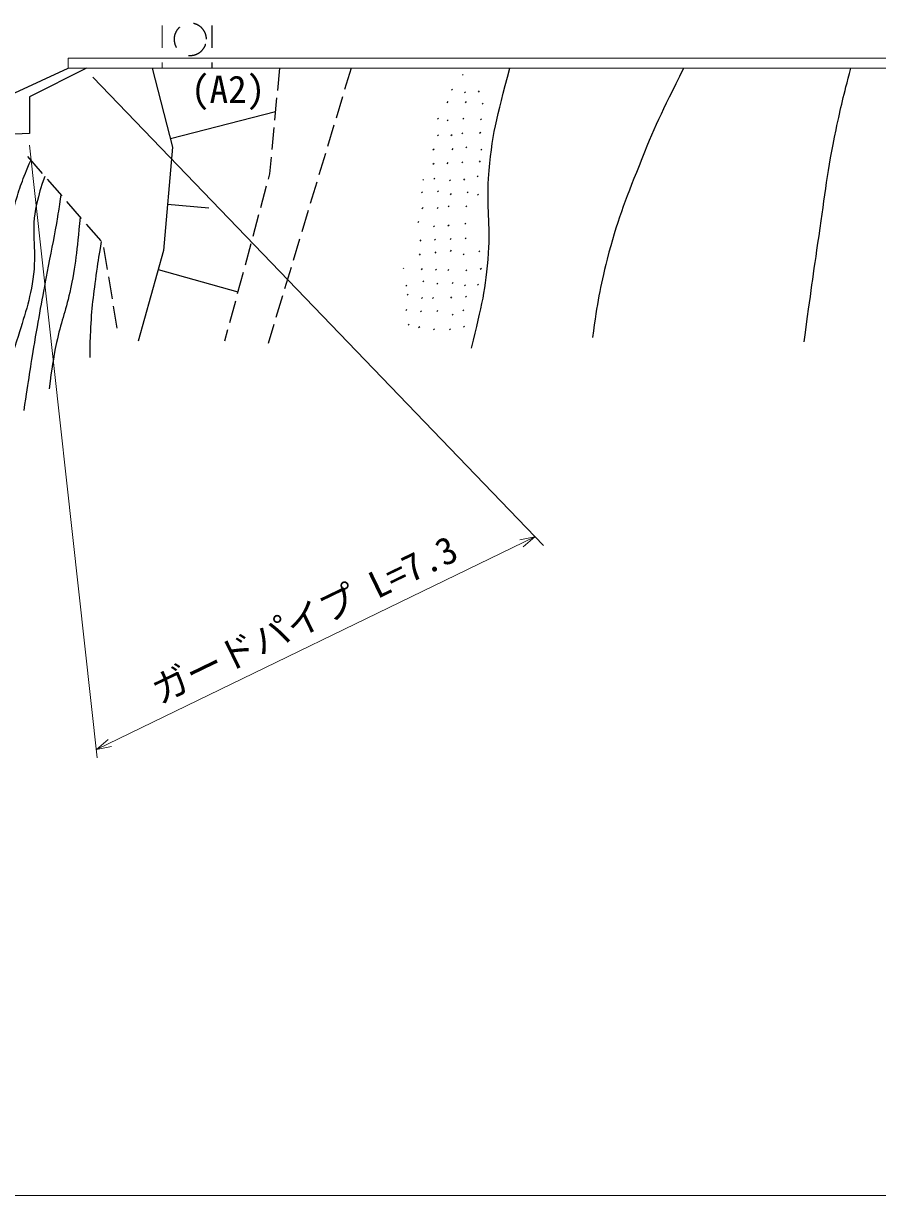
# Model space of a CAD drawing. Units: millimetres, scale not verified. Extents: x 40000 to 680000, y 20000 to 380000.
# Drawn here: x 306201 to 363671, y 205000 to 283814 of the extents above; entities that cross this region are included whole.
import ezdxf
from ezdxf.enums import TextEntityAlignment as Align

# ---------------------------------------------------------------- set-up
doc = ezdxf.new("R2010")
doc.units = ezdxf.units.MM
doc.header["$LTSCALE"] = 1000
for name, color, linetype, lineweight in [('M-BGD', 7, 'Continuous', 25), ('M-STR-HTXT', 7, 'Continuous', 13), ('M-STR-STR1', 1, 'Continuous', 13), ('M-TTL-BAND', 7, 'Continuous', 13)]:
    doc.layers.add(name, color=color, linetype=linetype, lineweight=lineweight)
doc.styles.add('ＭＳ ゴシック', font='')
doc.styles.get('ＭＳ ゴシック').set_extended_font_data('MS Gothic')

msp = doc.modelspace()

# ---------------------------------------------------------------- linework, layer by layer
at = {"layer": 'M-BGD'}
for p, q in [((317649, 283811), (317633, 283814)), ((317668, 283807), (317649, 283811)), ((317686, 283803), (317668, 283807)), ((317705, 283798), (317686, 283803)), ((317723, 283793), (317705, 283798)), ((317741, 283788), (317723, 283793)), ((317759, 283782), (317741, 283788)), ((317777, 283776), (317759, 283782)), ((317795, 283770), (317777, 283776)), ((317813, 283763), (317795, 283770)), ((317831, 283756), (317813, 283763)), ((317849, 283749), (317831, 283756)), ((317866, 283741), (317849, 283749)), ((317883, 283734), (317866, 283741)), ((317901, 283725), (317883, 283734)), ((316358, 282946), (316355, 282927)), ((316362, 282964), (316358, 282946)), ((316366, 282983), (316362, 282964)), ((316370, 283002), (316366, 282983)), ((316375, 283020), (316370, 283002)), ((316380, 283038), (316375, 283020)), ((316385, 283057), (316380, 283038)), ((316391, 283075), (316385, 283057)), ((316397, 283093), (316391, 283075)), ((316403, 283111), (316397, 283093)), ((316409, 283129), (316403, 283111)), ((316416, 283146), (316409, 283129)), ((316423, 283164), (316416, 283146)), ((316431, 283182), (316423, 283164)), ((316439, 283199), (316431, 283182)), ((316447, 283216), (316439, 283199)), ((316455, 283233), (316447, 283216)), ((316464, 283250), (316455, 283233)), ((316473, 283267), (316464, 283250)), ((316482, 283284), (316473, 283267)), ((316491, 283300), (316482, 283284)), ((316501, 283316), (316491, 283300)), ((316511, 283333), (316501, 283316)), ((316522, 283348), (316511, 283333)), ((316532, 283364), (316522, 283348)), ((316543, 283380), (316532, 283364)), ((316555, 283395), (316543, 283380)), ((316566, 283410), (316555, 283395)), ((316578, 283425), (316566, 283410)), ((316590, 283440), (316578, 283425)), ((316602, 283455), (316590, 283440)), ((316614, 283469), (316602, 283455)), ((316627, 283483), (316614, 283469)), ((316640, 283497), (316627, 283483)), ((316653, 283511), (316640, 283497)), ((316667, 283524), (316653, 283511)), ((316681, 283537), (316667, 283524)), ((316695, 283550), (316681, 283537)), ((316703, 283557), (316695, 283550)), ((317918, 283717), (317901, 283725)), ((317934, 283708), (317918, 283717)), ((317951, 283699), (317934, 283708)), ((317968, 283690), (317951, 283699)), ((317984, 283680), (317968, 283690)), ((318000, 283670), (317984, 283680)), ((318017, 283660), (318000, 283670)), ((318032, 283650), (318017, 283660)), ((318048, 283639), (318032, 283650)), ((318064, 283628), (318048, 283639)), ((318079, 283617), (318064, 283628)), ((318094, 283605), (318079, 283617)), ((318109, 283593), (318094, 283605)), ((318124, 283581), (318109, 283593)), ((318138, 283569), (318124, 283581)), ((318152, 283557), (318138, 283569)), ((318167, 283544), (318152, 283557)), ((318180, 283531), (318167, 283544)), ((318194, 283517), (318180, 283531)), ((318207, 283504), (318194, 283517)), ((318220, 283490), (318207, 283504)), ((318233, 283476), (318220, 283490)), ((318246, 283462), (318233, 283476)), ((318258, 283447), (318246, 283462)), ((318270, 283433), (318258, 283447)), ((318282, 283418), (318270, 283433)), ((318294, 283403), (318282, 283418)), ((318305, 283387), (318294, 283403)), ((318316, 283372), (318305, 283387)), ((318327, 283356), (318316, 283372)), ((318338, 283341), (318327, 283356)), ((318348, 283324), (318338, 283341)), ((318358, 283308), (318348, 283324)), ((318368, 283292), (318358, 283308)), ((318377, 283275), (318368, 283292)), ((318386, 283259), (318377, 283275)), ((318395, 283242), (318386, 283259)), ((318403, 283225), (318395, 283242)), ((318412, 283208), (318403, 283225)), ((318420, 283190), (318412, 283208)), ((318427, 283173), (318420, 283190)), ((318434, 283155), (318427, 283173)), ((318441, 283138), (318434, 283155)), ((318448, 283120), (318441, 283138)), ((318454, 283102), (318448, 283120)), ((318461, 283084), (318454, 283102)), ((318466, 283066), (318461, 283084)), ((318472, 283047), (318466, 283066)), ((318477, 283029), (318472, 283047)), ((318482, 283011), (318477, 283029)), ((318486, 282992), (318482, 283011)), ((318490, 282974), (318486, 282992)), ((318494, 282955), (318490, 282974)), ((318497, 282936), (318494, 282955)), ((318886, 283682), (318886, 282182)), ((316341, 282776), (316340, 282757)), ((316340, 282757), (316340, 282738)), ((316340, 282738), (316341, 282719)), ((316342, 282814), (316341, 282795)), ((316341, 282795), (316341, 282776)), ((316341, 282719), (316341, 282700)), ((316341, 282700), (316342, 282681)), ((316344, 282833), (316342, 282814)), ((316342, 282681), (316344, 282662)), ((316345, 282852), (316344, 282833)), ((316344, 282662), (316345, 282643)), ((316347, 282870), (316345, 282852)), ((316345, 282643), (316347, 282624)), ((316350, 282889), (316347, 282870)), ((316347, 282624), (316350, 282605)), ((316352, 282908), (316350, 282889)), ((316350, 282605), (316352, 282586)), ((316355, 282927), (316352, 282908)), ((316352, 282586), (316355, 282567)), ((316355, 282567), (316358, 282548)), ((316358, 282548), (316362, 282530)), ((316362, 282530), (316366, 282511)), ((316366, 282511), (316370, 282493)), ((316370, 282493), (316375, 282474)), ((316375, 282474), (316380, 282456)), ((316380, 282456), (316385, 282438)), ((316385, 282438), (316391, 282419)), ((316391, 282419), (316397, 282401)), ((316397, 282401), (316403, 282383)), ((316403, 282383), (316409, 282365)), ((316409, 282365), (316416, 282348)), ((316416, 282348), (316423, 282330)), ((316423, 282330), (316431, 282313)), ((316431, 282313), (316439, 282295)), ((316439, 282295), (316447, 282278)), ((316447, 282278), (316455, 282261)), ((316455, 282261), (316464, 282244)), ((316464, 282244), (316473, 282227)), ((316473, 282227), (316482, 282211)), ((316482, 282211), (316491, 282194)), ((316491, 282194), (316494, 282190)), ((318338, 282154), (318348, 282170)), ((318348, 282170), (318358, 282186)), ((318358, 282186), (318368, 282202)), ((318368, 282202), (318377, 282219)), ((318377, 282219), (318386, 282236)), ((318386, 282236), (318395, 282252)), ((318395, 282252), (318403, 282269)), ((318403, 282269), (318412, 282287)), ((318412, 282287), (318420, 282304)), ((318420, 282304), (318427, 282321)), ((318427, 282321), (318434, 282339)), ((318434, 282339), (318441, 282357)), ((318441, 282357), (318448, 282374)), ((318448, 282374), (318454, 282392)), ((318454, 282392), (318461, 282410)), ((318461, 282410), (318464, 282423)), ((318501, 282918), (318497, 282936)), ((318503, 282899), (318501, 282918)), ((318506, 282880), (318503, 282899)), ((318508, 282861), (318506, 282880)), ((318510, 282842), (318508, 282861)), ((318511, 282823), (318510, 282842)), ((318512, 282804), (318511, 282823)), ((318513, 282785), (318512, 282804)), ((318514, 282766), (318513, 282785)), ((318514, 282747), (318514, 282766)), ((317305, 281667), (317308, 281667)), ((317308, 281667), (317327, 281665)), ((317327, 281665), (317346, 281663)), ((317346, 281663), (317365, 281662)), ((317365, 281662), (317384, 281661)), ((317384, 281661), (317403, 281660)), ((317403, 281660), (317422, 281660)), ((317422, 281660), (317441, 281660)), ((317441, 281660), (317460, 281661)), ((317460, 281661), (317479, 281661)), ((317479, 281661), (317498, 281663)), ((317498, 281663), (317517, 281664)), ((317517, 281664), (317536, 281666)), ((317536, 281666), (317555, 281668)), ((317555, 281668), (317574, 281670)), ((317574, 281670), (317593, 281673)), ((317593, 281673), (317612, 281676)), ((317612, 281676), (317630, 281679)), ((317630, 281679), (317649, 281683)), ((317649, 281683), (317668, 281687)), ((317668, 281687), (317686, 281691)), ((317686, 281691), (317705, 281696)), ((317705, 281696), (317723, 281701)), ((317723, 281701), (317741, 281707)), ((317741, 281707), (317759, 281712)), ((317759, 281712), (317777, 281718)), ((317777, 281718), (317795, 281724)), ((317795, 281724), (317813, 281731)), ((317813, 281731), (317831, 281738)), ((317831, 281738), (317849, 281745)), ((317849, 281745), (317866, 281753)), ((317866, 281753), (317883, 281761)), ((317883, 281761), (317901, 281769)), ((317901, 281769), (317918, 281777)), ((317918, 281777), (317934, 281786)), ((317934, 281786), (317951, 281795)), ((317951, 281795), (317968, 281804)), ((317968, 281804), (317984, 281814)), ((317984, 281814), (318000, 281824)), ((318000, 281824), (318017, 281834)), ((318017, 281834), (318032, 281844)), ((318032, 281844), (318048, 281855)), ((318048, 281855), (318064, 281866)), ((318064, 281866), (318079, 281877)), ((318079, 281877), (318094, 281889)), ((318094, 281889), (318109, 281901)), ((318109, 281901), (318124, 281913)), ((318124, 281913), (318138, 281925)), ((318138, 281925), (318152, 281938)), ((318152, 281938), (318167, 281950)), ((318167, 281950), (318180, 281964)), ((318180, 281964), (318194, 281977)), ((318194, 281977), (318207, 281990)), ((318207, 281990), (318220, 282004)), ((318220, 282004), (318233, 282018)), ((318233, 282018), (318246, 282032)), ((318246, 282032), (318258, 282047)), ((318258, 282047), (318270, 282061)), ((318270, 282061), (318282, 282076)), ((318282, 282076), (318294, 282091)), ((318294, 282091), (318305, 282107)), ((318305, 282107), (318316, 282122)), ((318316, 282122), (318327, 282138)), ((318327, 282138), (318338, 282154)), ((305630, 279152), (309210, 280809)), ((310435, 280809), (306618, 278883)), ((314865, 280808), (316236, 275496)), ((318885, 281182), (318885, 280807)), ((323424, 280806), (323285, 279313)), ((328247, 280805), (327814, 279369)), ((335744, 280325), (335791, 280371)), ((335006, 279318), (335077, 279389)), ((335877, 279140), (335947, 279211)), ((336821, 279202), (336891, 279272)), ((306618, 278883), (306618, 276413)), ((323238, 278815), (323099, 277321)), ((327670, 278890), (327237, 277454)), ((334701, 278485), (334772, 278556)), ((335952, 278486), (336023, 278557)), ((337066, 278393), (337137, 278463)), ((316086, 276078), (323153, 277902)), ((334062, 277367), (334133, 277438)), ((335768, 277377), (335839, 277448)), ((323053, 276824), (322914, 275330)), ((327092, 276976), (326659, 275539)), ((334717, 277265), (334788, 277335)), ((336956, 277331), (337026, 277402)), ((306618, 276413), (305630, 276368)), ((334066, 276248), (334137, 276319)), ((334969, 276283), (335039, 276354)), ((335704, 276386), (335775, 276457)), ((336896, 276442), (336966, 276513)), ((316236, 275496), (315622, 268545)), ((326515, 275061), (326082, 273625)), ((333757, 275307), (333827, 275378)), ((335042, 275325), (335113, 275396)), ((335962, 275443), (336032, 275514)), ((336968, 275296), (337039, 275367)), ((306483, 274859), (307466, 273726)), ((322867, 274832), (322762, 273700)), ((333757, 274352), (333827, 274423)), ((334715, 274384), (334786, 274454)), ((335702, 274439), (335773, 274510)), ((336886, 274495), (336956, 274566)), ((322762, 273700), (322668, 273349)), ((336730, 273492), (336800, 273563)), ((307794, 273349), (308778, 272216)), ((322538, 272867), (322148, 271418)), ((325937, 273146), (325504, 271710)), ((333076, 273286), (333111, 273320)), ((333819, 273337), (333890, 273408)), ((334872, 273237), (334942, 273307)), ((335839, 273285), (335910, 273356)), ((332988, 272424), (333059, 272494)), ((334065, 272487), (334136, 272558)), ((334930, 272298), (335001, 272369)), ((336053, 272420), (336124, 272490)), ((336752, 272261), (336822, 272331)), ((309106, 271839), (310089, 270706)), ((315897, 271656), (318671, 271411)), ((325360, 271231), (324927, 269795)), ((333015, 271357), (333086, 271428)), ((334038, 271360), (334108, 271431)), ((334771, 271486), (334842, 271556)), ((335958, 271472), (336028, 271543)), ((322019, 270935), (321629, 269487)), ((332728, 270433), (332799, 270504)), ((335904, 270316), (335974, 270387)), ((310417, 270328), (311401, 269196)), ((333788, 270140), (333859, 270210)), ((334766, 270197), (334837, 270268)), ((311598, 268757), (311841, 267277)), ((321499, 269004), (321110, 267555)), ((324782, 269316), (324349, 267880)), ((332891, 269183), (332961, 269254)), ((333861, 269244), (333932, 269314)), ((334911, 269276), (334982, 269347)), ((335923, 269335), (335993, 269406)), ((315622, 268545), (313919, 262445)), ((332854, 268243), (332925, 268314)), ((333903, 268375), (333973, 268446)), ((334932, 268488), (335002, 268559)), ((335779, 268257), (335849, 268328)), ((336832, 268456), (336902, 268527)), ((315263, 267261), (320628, 265764)), ((324205, 267402), (323772, 265965)), ((331774, 267343), (331801, 267371)), ((332986, 267257), (333056, 267328)), ((333918, 267227), (333988, 267298)), ((334754, 267207), (334825, 267277)), ((335963, 267187), (336034, 267257)), ((336942, 267287), (337013, 267358)), ((311922, 266783), (312165, 265303)), ((320980, 267072), (320590, 265624)), ((333076, 266430), (333146, 266501)), ((331936, 266155), (332007, 266226)), ((332014, 265536), (332084, 265607)), ((334007, 266279), (334078, 266350)), ((335040, 266319), (335111, 266390)), ((335879, 266171), (335950, 266242)), ((336744, 266218), (336814, 266288)), ((320460, 265141), (320071, 263693)), ((323627, 265487), (323194, 264051)), ((332979, 265309), (333050, 265380)), ((333732, 265310), (333802, 265380)), ((334951, 265351), (335022, 265421)), ((335952, 265408), (336023, 265479)), ((312245, 264810), (312488, 263330)), ((331920, 264510), (331991, 264581)), ((332907, 264413), (332978, 264484)), ((334007, 264439), (334078, 264510)), ((335052, 264197), (335123, 264268)), ((335762, 264496), (335833, 264567)), ((323050, 263572), (322667, 262304)), ((332087, 263531), (332157, 263602)), ((332792, 263368), (332863, 263439)), ((333790, 263207), (333861, 263278)), ((334864, 263214), (334935, 263285)), ((335811, 263390), (335882, 263461)), ((319941, 263210), (319736, 262445))]:
    msp.add_line(p, q, dxfattribs=at)
for points, knots in [([(336359, 261983), (337052, 264913), (337323, 265859), (337500, 268398), (337635, 270342), (337371, 271442), (337500, 273387), (337694, 276330), (338064, 277436), (338925, 280803)], [0, 0, 0, 0, 1, 1, 1, 2, 2, 2, 3, 3, 3, 3]), ([(350614, 280800), (349101, 277747), (348651, 276863), (347620, 274242), (346673, 271833), (346111, 270481), (345482, 267970), (344972, 265937), (344838, 265176), (344484, 262696)], [0, 0, 0, 0, 1, 1, 1, 2, 2, 2, 3, 3, 3, 3]), ([(358738, 262411), (359200, 265867), (359319, 266758), (359736, 269538), (360154, 272326), (360282, 273909), (360876, 276665), (361226, 278289), (361350, 278844), (361874, 280798)], [0, 0, 0, 0, 1, 1, 1, 2, 2, 2, 3, 3, 3, 3]), ([(284975, 246434), (286221, 247525), (286681, 247899), (287918, 248620), (289356, 249458), (290355, 249527), (291870, 250217), (293493, 250957), (294393, 251401), (295947, 252277), (297122, 252940), (297931, 253136), (298890, 254085), (300108, 255289), (300556, 256194), (301370, 257700), (302167, 259174), (302573, 260032), (303136, 261610), (303987, 263993), (304376, 265365), (304944, 267832), (305280, 269294), (305209, 270171), (305616, 271615), (305954, 272811), (306124, 273253), (306701, 274607)], [0, 0, 0, 0, 1, 1, 1, 2, 2, 2, 3, 3, 3, 4, 4, 4, 5, 5, 5, 6, 6, 6, 7, 7, 7, 8, 8, 8, 9, 9, 9, 9]), ([(307645, 273520), (307328, 272699), (307263, 272396), (307088, 271657), (306663, 269866), (307101, 268776), (306878, 266949), (306658, 265150), (306255, 264189), (305742, 262451), (305174, 260522), (304425, 259576), (303977, 257616), (303824, 256947), (303756, 256700), (303641, 255892)], [0, 0, 0, 0, 1, 1, 1, 2, 2, 2, 3, 3, 3, 4, 4, 4, 5, 5, 5, 5]), ([(306247, 257784), (306576, 260004), (306663, 260580), (306962, 262366), (307297, 264374), (307515, 265494), (307886, 267495), (308128, 268793), (308311, 269512), (308517, 270816), (308607, 271383), (308638, 271569), (308732, 272269)], [0, 0, 0, 0, 1, 1, 1, 2, 2, 2, 3, 3, 3, 4, 4, 4, 4]), ([(310018, 270789), (309778, 268400), (309740, 267679), (309316, 265730), (309027, 264403), (308709, 263696), (308433, 262366), (308183, 261161), (308122, 260734), (307929, 259256)], [0, 0, 0, 0, 1, 1, 1, 2, 2, 2, 3, 3, 3, 3]), ([(311433, 269159), (311269, 268202), (311234, 267942), (311124, 267159), (310901, 265573), (310772, 264681), (310703, 263081), (310674, 262408), (310661, 262178), (310661, 261358)], [0, 0, 0, 0, 1, 1, 1, 2, 2, 2, 3, 3, 3, 3])]:
    msp.add_open_spline(points, degree=3, knots=knots, dxfattribs=at)
at = {"layer": 'M-STR-HTXT'}
for p, q in [((310875, 280193), (341187, 248704)), ((306608, 275631), (311170, 234431)), ((311107, 234996), (340621, 249292)), ((340621, 249292), (339606, 249093)), ((340621, 249292), (339836, 248619)), ((311107, 234996), (311892, 235669)), ((311107, 234996), (312122, 235195))]:
    msp.add_line(p, q, dxfattribs=at)
at = {"layer": 'M-STR-STR1'}
for p, q in [((315532, 283682), (315532, 282182)), ((309211, 281490), (309210, 280809)), ((309211, 281490), (566582, 281435)), ((309210, 280809), (566582, 280754)), ((315531, 281182), (315531, 280808))]:
    msp.add_line(p, q, dxfattribs=at)
at = {"layer": 'M-TTL-BAND'}
msp.add_line((40000, 205000), (579000, 205000), dxfattribs=at)

# ---------------------------------------------------------------- texts
at = {"layer": 'M-BGD', "style": 'ＭＳ ゴシック'}
msp.add_text('(A2)', height=1833, dxfattribs=at).set_placement((319972, 277924), align=Align.BOTTOM_CENTER)
at = {"layer": 'M-STR-HTXT', "style": 'ＭＳ ゴシック'}
msp.add_text('ガードパイプ L=7.3', height=1833, rotation=25.844, dxfattribs=at).set_placement((325733, 242414), align=Align.BOTTOM_CENTER)

doc.saveas('drawing.dxf')
